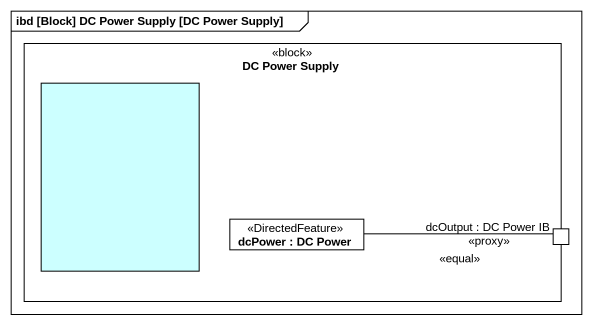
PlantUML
@startuml
mainframe ibd [Block] DC Power Supply [DC Power Supply]
rectangle "DC Power Supply" as DC_Power_Supply <<block>> {
  rectangle " " as rectangle1 #CCFFFF
  rectangle "dcPower : DC Power" as dcPower <<DirectedFeature>>
  port "dcOutput : DC Power IB <<proxy>>" as dcOutput_DC_Power_IB_proxy
}
dcOutput_DC_Power_IB_proxy -left- dcPower : <<equal>>
@enduml
